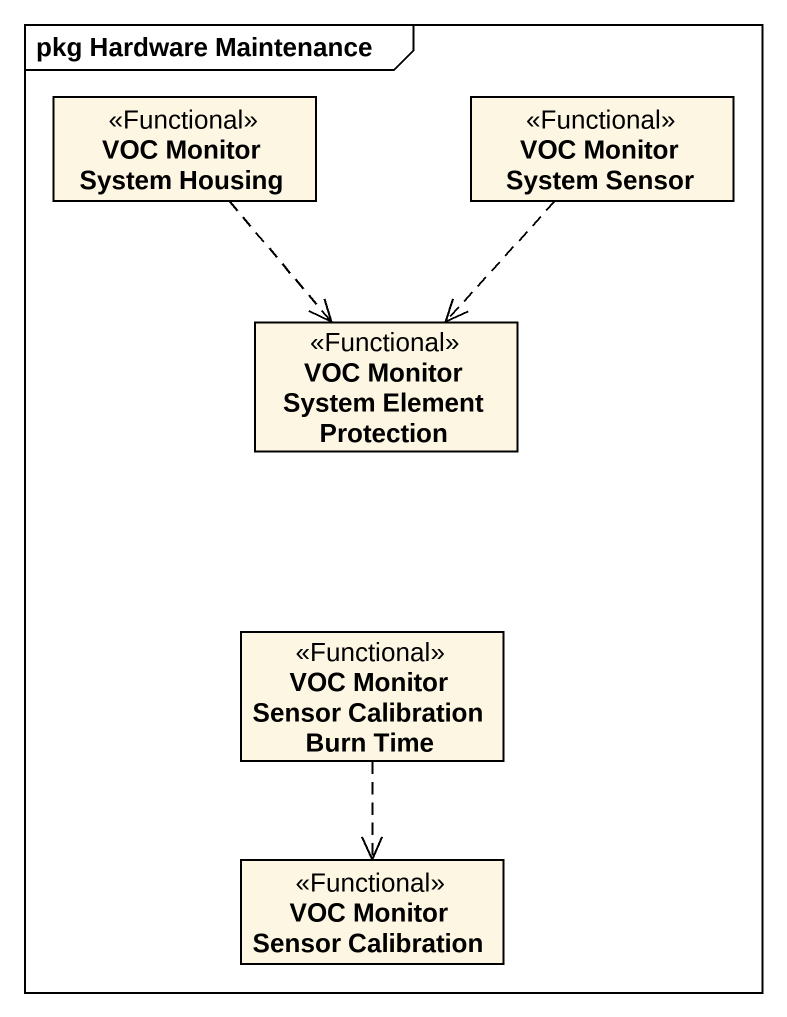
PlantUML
@startuml
mainframe pkg Hardware Maintenance
hide circle
hide empty members
class "VOC Monitor System Housing" as VOC_Monitor_System_Housing <<Functional>>
class "VOC Monitor System Sensor" as VOC_Monitor_System_Sensor <<Functional>>
class "VOC Monitor System Element Protection" as VOC_Monitor_System_Element <<Functional>>
class "VOC Monitor Sensor Calibration Burn Time" as VOC_Monitor_Sensor <<Functional>>
class "VOC Monitor Sensor Calibration" as VOC_Monitor_Sensor_2 <<Functional>>
VOC_Monitor_System_Housing ..> VOC_Monitor_System_Element
VOC_Monitor_System_Sensor ..> VOC_Monitor_System_Element
VOC_Monitor_Sensor ..> VOC_Monitor_Sensor_2
@enduml
